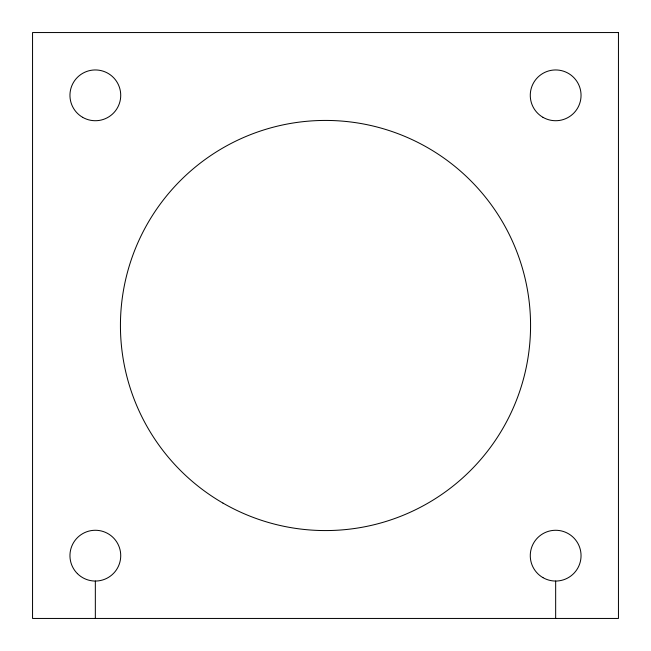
<?xml version="1.0" encoding="UTF-8"?>
<svg xmlns="http://www.w3.org/2000/svg" width="651" height="651" viewBox="0 0 651 651"><rect width="100%" height="100%" fill="white"/><g stroke="black" fill="none" stroke-linecap="round" stroke-linejoin="round"><path stroke-width="0.98" d="M555.661 581.05L555.661 618.45M95.339 581.05L95.339 618.45M618.45 32.55L32.55 32.55L32.55 618.45L618.45 618.45L618.45 32.55M77.388 573.612A25.389 25.389 0 0 0 119.865 562.236A25.389 25.389 0 0 0 88.764 531.135A25.389 25.389 0 0 0 77.388 573.612M542.967 577.649A25.389 25.389 0 0 0 581.05 555.661A25.389 25.389 0 0 0 542.967 533.674A25.389 25.389 0 0 0 542.967 577.649M542.967 117.326A25.389 25.389 0 0 0 581.05 95.339A25.389 25.389 0 0 0 542.967 73.351A25.389 25.389 0 0 0 542.967 117.326M82.644 117.326A25.389 25.389 0 0 0 120.728 95.339A25.389 25.389 0 0 0 82.644 73.351A25.389 25.389 0 0 0 82.644 117.326M222.968 503.093A205.065 205.065 0 0 0 530.565 325.5A205.065 205.065 0 0 0 222.968 147.907A205.065 205.065 0 0 0 222.968 503.093"/></g></svg>
